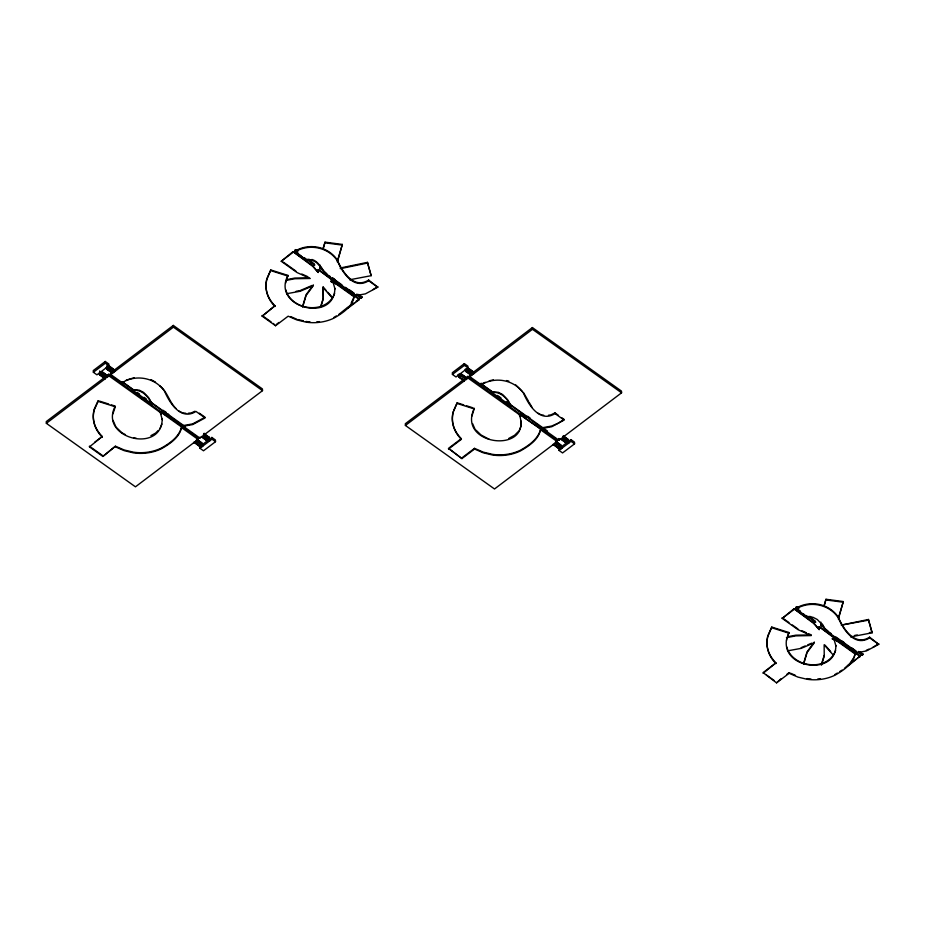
<?xml version="1.0" encoding="UTF-8"?>
<svg xmlns="http://www.w3.org/2000/svg" width="925" height="925" viewBox="0 0 925 925"><rect width="100%" height="100%" fill="white"/><g stroke="black" fill="none" stroke-linecap="round" stroke-linejoin="round"><path stroke-width="1.39" d="M162.222 419.002C161.621 454.256 98.351 438.242 115.255 406.11L111.301 404.849M334.908 288.299C334.307 323.553 271.037 307.539 287.952 275.407L270.794 269.961L266.863 278.622A48.193 35.358 -3.3 0 0 274.956 305.77L262.157 316.177L275.558 325.727L288.172 316.177L296.879 319.946L306.048 322.143A36.595 26.848 -3.3 0 0 333.948 318.131C342.516 313.251 352.448 306.707 354.31 296.312L332.734 280.946L333.775 283.721M521.284 421.153L521.041 426.194L519.468 429.743M835.876 645.407C836.131 675.874 781.741 669.053 786.504 639.638M98.721 373.469L105.577 378.475L104.883 378.788L99.472 374.625L102.27 371.827L107.427 375.504L107.497 376.81L106.826 377.527L99.796 372.648L99.703 370.937M99.761 371.966L101.577 373.92L102.27 371.827M104.883 378.788L104.802 377.481M107.08 369.549L107.774 369.237L112.931 372.914L112.237 373.226L106.826 369.063L109.612 366.265L115.035 370.428L114.18 371.966L107.15 367.086L107.057 365.363M107.774 369.237L109.693 367.56L109.612 366.265M112.237 373.226L112.156 371.919M201.118 444.74L195.938 441.052L196.782 439.514L201.962 443.202L201.026 444.809L202.806 446.081L202.714 444.358M210.056 438.797L210.16 440.52L203.292 435.49L203.882 433.455L209.062 437.155L208.472 439.178M458.777 377.261L459.471 376.949L464.639 380.626L463.945 380.938L458.522 376.776L461.321 373.978L466.489 377.654L466.558 378.961L465.888 379.678L458.823 374.116L460.638 376.07M460.731 376.001L461.321 373.978M463.945 380.938L463.864 379.632M465.09 369.364L471.981 375.064L471.299 375.377L466.131 371.7L466.061 370.393M466.131 371.7L468.929 368.902L466.732 369.676M471.299 375.377L471.218 374.07M468.085 370.439L473.242 374.116L473.912 373.399L473.831 372.093L468.674 368.416M560.168 446.891L555 443.202L555.844 441.664L561.024 445.353L560.087 446.96L561.868 448.232L561.764 446.509M558.966 447.087L558.226 448.151L558.145 446.844M567.522 441.329L562.354 437.641L563.198 436.103L568.378 439.791L567.441 441.398L569.222 442.659L569.118 440.947M566.32 441.526L565.58 442.589L565.499 441.283M555.925 442.497L557.104 440.716M302.591 306.441L306.059 294.751L313.367 284.9M302.637 307.135L306.106 295.433L313.402 285.582L300.22 291.248L286.553 293.745M337.336 261.324L342.342 244.42L325.033 242.153L323.022 248.663M337.371 262.006L342.342 244.42M803.559 663.56L807.028 651.859L814.335 642.019M803.605 664.243L807.074 652.553L814.37 642.702L801.189 648.356L787.522 650.865M838.686 617.137L842.929 602.846M838.351 619.126L843.311 601.539L826.002 599.273L823.99 605.782M323.056 249.345L325.033 242.153M320.802 306.106L323.23 298.289L323.126 286.993L325.947 290.161M320.848 306.788L323.264 298.972L323.126 286.993M824.025 606.465L826.002 599.273M821.77 663.213L824.198 655.409M821.412 665.202L824.233 656.091L824.14 644.794L832.581 654.31M112.885 413.914L115.301 406.792L98.142 401.346L98.108 400.664L94.177 409.324A48.193 35.358 -3.3 0 0 102.27 436.484L89.471 446.879L102.872 456.441L115.452 446.197L124.147 449.966L133.327 452.152A36.595 26.848 -3.3 0 0 161.216 448.139C169.795 443.376 178.953 437.028 181.624 427.026L160.048 411.648L161.089 414.423M285.571 283.212L287.952 275.407M471.947 416.065L474.317 408.26C456.048 446.289 533.898 454.626 519.11 413.799L540.674 429.177C538.824 439.56 528.88 446.104 520.324 450.984A36.595 26.848 -3.3 0 1 492.424 454.996L483.243 452.799L474.548 449.03L461.933 458.592L448.486 448.347L461.933 458.592M786.909 638.447L788.921 632.515L771.762 627.069L767.831 635.729A48.193 35.358 -3.3 0 0 775.925 662.89M786.551 640.32L788.921 632.515M181.624 427.026C179.762 437.409 169.818 443.954 161.262 448.833A36.595 26.848 -3.3 0 1 133.362 452.845L124.193 450.648L115.486 446.891M354.31 296.312L351.246 302.891M540.674 429.177C538.015 439.167 528.846 445.526 520.278 450.29A36.595 26.848 -3.3 0 1 492.377 454.314L483.208 452.117L474.513 448.347L461.887 457.898M854.191 656.588L854.908 654.484M834.743 640.84L833.702 638.053L855.278 653.432C853.417 663.815 843.484 670.371 834.917 675.238A36.595 26.848 -3.3 0 1 807.016 679.262L797.847 677.065L789.152 673.296L776.526 682.847L763.09 672.614L775.925 662.89L763.125 673.296M159.898 428.784L161.979 424.043M334.665 293.341C326.733 314.916 291.525 310.881 285.698 289.641M835.633 650.46C827.702 672.036 792.494 668 786.666 646.76M98.142 401.346L94.211 410.006A48.193 35.358 -3.3 0 0 102.305 437.167M270.794 269.961L266.909 279.304A48.193 35.358 -3.3 0 0 274.991 306.464M453.793 410.238L457.158 402.814L463.76 404.907M457.158 402.814L453.273 412.157A48.193 35.358 -3.3 0 0 461.367 439.317L448.533 449.03M771.762 627.069L767.877 636.423A48.193 35.358 -3.3 0 0 775.971 663.583M853.821 657.652L849.786 663.549L844.456 668.37M158.152 430.518L155.539 433.131L150.914 435.64M518.948 430.934L514.601 435.282L508.808 438.415M348.817 306.429L338.77 314.454M105.277 361.467L93.263 370.567L93.367 372.278L96.928 374.822L108.942 365.722L108.849 364.011L105.277 361.467L105.381 363.19L108.942 365.722M93.367 372.278L105.381 363.19M104.34 377.631L46.25 421.592L46.354 423.315L135.455 486.828L194.689 442.011L201.731 446.891L202.772 445.387L200.991 444.127M159.389 411.671L161.424 411.637L161.459 412.319L108.884 374.186L106.733 375.816L107.427 375.504M109.959 367.306L114.087 370.254L173.31 325.427L262.423 388.939L262.515 390.662L203.292 435.49M46.354 423.315L105.577 378.475M106.826 377.527L108.988 375.897L108.884 374.186M122.331 381.852L132.957 389.703L139.247 390.165L143.56 392.385L148.636 397.646L151.712 403.069L183.312 426.252L192.701 424.575L205.096 417.938L195.996 411.44C181.023 420.991 169.68 403.184 164.592 391.287C155.227 377.608 136.091 374.047 122.169 382.661L110.78 374.544L112.931 372.914M114.18 371.966L173.414 327.138L173.31 325.427M293.017 251.635L312.823 266.423L318.2 272.47L312.789 265.729L293.017 251.635L281.235 261.278L297.064 272.563L310.268 278.483L294.89 278.749L286.808 280.287M297.942 251.242L295.676 249.623L294.809 250.282L298.336 253.462M281.235 261.278L293.052 252.328M294.844 250.964L295.676 249.623M94.778 442.15L102.27 436.484M262.157 316.177L274.956 305.782M102.872 456.441L115.452 446.197M276.668 324.178L278.957 322.443M349.627 306.221L353.928 302.961M356.079 301.33L359.305 298.891L339.463 284.75L331.058 280.98L331.104 281.674L339.498 285.432L359.339 299.584L347.522 308.534L347.476 307.84M361.964 296.879L361.143 298.22L361.964 296.879L358.553 294.451M197.06 439.306L198.042 438.566M195.938 441.052L198.089 439.421L197.996 437.71L161.424 411.637M183.312 426.252L199.881 438.068L202.032 436.438L209.085 441.329L210.125 439.826L208.333 438.554M199.95 445.619L199.164 446L193.996 442.312L194.689 442.011M207.212 440.127L206.518 440.439L201.338 436.75L202.032 436.438M211.86 437.444L199.835 446.532L199.939 448.255L203.5 450.787L215.513 441.699L215.421 439.976L211.86 437.444L211.952 439.155L215.513 441.699M199.939 448.255L211.952 439.155M464.338 363.618L452.325 372.717L452.429 374.428L455.99 376.972L468.004 367.873L467.9 366.161L464.338 363.618L464.442 365.34L468.004 367.873M452.429 374.428L464.442 365.34M459.471 376.949L460.604 375.388M467.958 369.815L467.992 370.509L466.165 368.543L467.958 369.815L466.917 371.318M463.402 379.782L405.312 423.743L405.404 425.454L494.517 488.978L553.751 444.162L558.92 447.839M460.627 374.29L465.795 377.967L467.946 376.336L520.521 414.469L520.474 413.787L518.451 413.822M467.981 368.717L473.137 372.405L532.372 327.566L621.473 391.09L621.577 392.813L562.354 437.641M405.404 425.454L464.639 380.626M465.888 379.678L468.038 378.047L467.946 376.336M485.278 382.291L481.185 384.129L492.019 391.853L498.309 392.316L502.622 394.524L507.698 399.797L510.773 405.219L542.374 428.402L551.762 426.726L564.146 420.077L555.046 413.591C540.084 423.141 528.742 405.335 523.654 393.437C514.288 379.759 495.153 376.197 481.231 384.812L469.831 376.695L471.981 375.064M473.242 374.116L532.465 329.288L532.372 327.566M449.562 447.538L461.321 438.635A48.193 35.358 -3.3 0 1 453.227 411.475M558.897 439.352L559.879 438.612M555 443.202L557.151 441.572L557.047 439.861L523.469 417.21M542.374 428.402L558.943 440.219L561.093 438.589L568.147 443.48L569.176 441.977L567.395 440.705M560.689 447.33L567.002 442.555M568.043 441.757L570.91 439.595L574.471 442.127L574.575 443.85L562.562 452.938L559.001 450.406L558.897 448.683M559.001 450.406L571.014 441.306L570.91 439.595M786.435 637.66L795.858 635.868L811.237 635.591L798.032 629.682L782.203 618.397L793.985 608.754L813.757 622.849L819.168 629.59L813.803 623.543L793.985 608.754M798.911 608.361L796.645 606.742L795.778 607.401L800.472 611.402M782.203 618.397L794.02 609.436M795.824 608.083L796.645 606.742M781.082 678.684L776.526 682.847M786.817 674.348L789.106 672.614L789.152 673.296M849.52 664.15L855.972 659.259M858.122 657.64L860.273 656.01L840.432 641.857L834.431 639.175M862.933 653.998L862.112 655.339L862.933 653.998L859.522 651.57M860.273 656.01L848.491 665.642L848.445 664.959M294.821 251.276C308.742 242.651 327.878 246.223 337.243 259.902C342.331 271.788 353.674 289.594 368.636 280.055L377.782 287.224L365.387 293.873L355.998 295.549L324.444 273.048L321.368 267.626L316.281 262.365L311.968 260.145L305.689 259.682L294.821 251.276L305.689 259.682M294.855 251.958C308.777 243.344 327.924 246.906 337.278 260.584C342.366 272.482 353.708 290.288 368.682 280.738L377.782 287.224M373.018 289.571L377.747 286.542M795.789 608.396C809.71 599.77 828.846 603.331 838.212 617.01C843.299 628.907 854.642 646.714 869.604 637.175L878.75 644.343L866.355 650.98L856.966 652.668L825.412 630.168L822.337 624.745L817.249 619.472L812.936 617.264L806.658 616.802L795.789 608.396L800.113 611.483M795.824 609.078C809.745 600.452 828.893 604.025 838.247 617.703C843.334 629.601 854.688 647.407 869.65 637.857L878.75 644.343M872.795 647.442L878.715 643.661M333.913 317.437L336.342 315.945M834.882 674.556L837.31 673.065M839.738 671.573L842.178 670.082M191.706 412.747L194.886 411.255M551.82 414.4L555.012 412.908L558.423 415.337M99.727 375.111L100.467 374.047M114.087 370.254L114.781 369.942M208.368 437.456L209.062 437.155M201.014 443.029L201.962 443.202M473.137 372.405L473.831 372.093M465.795 377.967L466.489 377.654M561.093 438.589L560.4 438.889L565.58 442.589M553.751 444.162L553.058 444.462L558.226 448.151M567.43 439.606L568.378 439.791M560.076 445.179L561.024 445.353M126.216 380.14L134.298 377.701M866.32 650.298L868.91 649.153M340.261 267.996L367.502 262.353L371.156 275.685L349.627 279.789M340.308 268.678L367.537 263.047L367.502 262.353M300.186 290.554L312.049 285.467M841.23 625.115L868.471 619.472L872.125 632.804L850.595 636.909M801.154 647.673L805.108 645.974M807.745 644.841L811.699 643.153M489.233 380.822L493.36 379.851M286.773 279.604L294.844 278.055L308.834 277.812M787.742 636.712L795.812 635.174L811.202 634.908L808.797 633.833M854.584 635.452L857.278 634.932M869.396 632.631L872.078 632.11M296.081 291.306L298.821 290.808M843.912 624.664L868.506 620.155L868.471 619.472M188.203 413.278L190.538 412.932M548.421 415.256L550.757 414.897M132.957 389.703L133.003 390.385C141.652 389.032 148.439 396.582 151.758 403.751L151.712 403.069M492.019 391.853L492.054 392.535C500.714 391.171 507.501 398.733 510.808 405.902L510.773 405.219M358.495 294.809L355.963 294.867L355.998 295.549M183.277 425.569L192.666 423.881L205.049 417.244L199.361 413.186M542.327 427.72L551.716 426.032L558.203 423.188L564.111 419.395L561.833 417.776M331.058 280.98L334.11 280.934L334.145 281.616L331.104 281.674M819.168 629.59L819.099 626.653L835.078 638.042L835.113 638.736L832.072 638.782L834.466 639.857M325.068 242.836L342.389 245.113M826.048 599.955L843.357 602.233M541.368 414.909L543.727 415.256M183.485 412.932L185.844 413.278M133.894 437.883L136.368 438.346M298.151 319.576L303.388 320.825M506.495 380.545L508.842 381.112M270.828 270.643L287.987 276.089M466.397 405.74L472.999 407.844M457.204 403.497L474.363 408.942M99.426 401.08L108.664 404.017M771.797 627.763L788.956 633.209M290.623 316.57L296.833 319.264M790.355 673.146L795.327 675.296M301.828 274.031L307.828 276.714M530.06 418.007L527.62 416.25M521.029 415.452L525.874 418.285M836.871 640.933L840.467 642.551L860.319 656.692M801.593 630.607L806.403 632.758M164.373 414.377L166.778 415.452M538.072 413.221L540.269 414.342M179.011 411.07L182.306 412.758M311.933 259.463C320.848 262.11 322.154 272.887 330.248 276.529M489.244 439.329L480.965 434.935L476.005 430.125M125.453 434.669L121.903 432.784L115.949 427.015L113.012 420.343M150.937 379.597L155.527 382.129M532.465 329.288L621.577 392.813M563.984 436.346L568.123 439.306M571.014 441.306L574.575 443.85M468.929 368.902L474.086 372.578M563.29 436.658L566.389 438.866M468.755 369.711L473.912 373.399M563.013 436.912L568.193 440.601M309.251 259.301L314.627 265.059L304.152 257.601M810.219 616.42L815.596 622.178L806.288 615.541M465.876 371.203L471.045 374.891M561.186 439.144L565.325 442.092M308.164 259.185L314.627 265.059M357.455 294.323L361.999 297.572M809.132 616.304L815.596 622.178M858.423 651.443L862.967 654.68M307.609 259.405L314.581 264.377M356.426 294.208L359.929 296.705M808.577 616.513L815.549 621.496M319.923 268.181L326.814 273.754M332.514 277.824L334.804 279.442M349.465 289.907L354.136 293.225M356.472 294.89L361.143 298.22M482.387 384.65L492.852 392.119M497.5 395.426L500.992 397.923M506.333 401.728L508.611 403.346M510.901 404.977L547.507 431.073M820.891 625.3L827.782 630.862M842.259 641.187L844.594 642.852M851.601 647.847L856.272 651.177M858.608 652.842L862.112 655.339M332.584 278.194L341.938 284.865M345.441 287.363L353.627 293.19M803.362 613.795L806.658 616.802M822.29 624.051L825.366 629.486L831.217 633.648M835.888 636.978L842.906 641.973M845.242 643.65L854.596 650.31M492.054 392.535L510.808 405.902M318.2 272.47L318.131 269.545L334.11 280.934M520.474 413.787L525.828 417.603M334.145 281.616L318.131 269.545M835.113 638.736L819.099 626.653M332.78 281.628L354.344 297.006M468.038 378.047L519.145 414.481L520.151 416.574M540.72 429.859L557.151 441.572M833.749 638.747L855.313 654.114M556.63 441.919L560.77 444.867M461.575 374.463L466.732 378.14M555.937 442.219L559.035 444.439M461.402 375.284L466.558 378.961M555.671 442.474L560.839 446.174M560.041 446.266L561.822 447.538L560.793 449.041L559.012 447.769M459.528 376.197L457.736 374.926L459.563 376.88M458.522 376.776L463.691 380.453M553.832 444.717L557.972 447.665M283.455 262.203L295.896 271.071M782.157 617.703L788.944 622.548M792.343 624.965L797.997 629M262.122 315.494L271.048 321.865M273.28 323.449L275.558 325.727M766.432 674.996L774.26 680.569M173.414 327.138L262.515 390.662M109.867 366.751L115.035 370.428M204.136 433.952L209.316 437.641M109.693 367.56L114.85 371.249M203.963 434.762L209.131 438.45M107.115 366.392L108.93 368.358M106.074 367.896L107.855 369.167L107.82 368.485M106.826 369.063L111.983 372.74M202.124 436.993L206.518 440.439M164.28 411.047L166.431 412.573M122.158 381.678L133.79 389.968M137.282 392.454L139.606 394.108M144.069 397.288L146.208 398.814M151.839 402.826L184.954 426.437M133.003 390.385L151.758 403.751M108.988 375.897L160.094 412.33M181.658 427.708L198.089 439.421M197.568 439.768L201.708 442.717M102.513 372.312L107.682 375.989M101.577 372.139L105.704 375.076M102.34 373.133L107.497 376.81M196.609 440.335L201.789 444.023M99.472 374.625L104.629 378.302M194.782 442.566L199.164 446M102.837 455.748L89.436 446.197L89.471 446.879M515.734 384.916L522.625 391.772M159.632 385.702C167.425 391.506 169.113 401.959 175.993 408.48M825.031 645.164L830.662 651.501M327.82 292.277L331.566 296.497M323.172 287.675L331.613 297.191M140.103 396.443L142.785 399.461M529.088 402.259L532.176 407.601M523.608 392.755L528.464 401.196M833.702 638.053L835.923 646.101M332.734 280.946L334.954 288.982M160.048 411.648L162.268 419.684M472.559 423.604L475.011 429.165M868.506 620.155L872.125 632.804M367.537 263.047L371.156 275.685M869.604 637.175L869.65 637.857M856.932 651.975L856.966 652.668M840.432 641.857L840.467 642.551M825.366 629.486L825.412 630.168M813.757 622.849L813.803 623.543M558.839 438.496L558.943 440.219M555.012 412.908L555.046 413.591M519.11 413.799L519.145 414.481M481.185 383.135L481.22 383.829M481.185 384.129L481.231 384.812M474.513 448.347L474.548 449.03M469.738 374.983L469.831 376.695M461.321 438.635L461.367 439.317M368.636 280.055L368.682 280.738M359.305 298.891L359.339 299.584M339.463 284.75L339.498 285.432M324.397 272.366L324.444 273.048M312.789 265.729L312.823 266.423M199.835 437.201L199.881 438.068M168.57 414.099L168.604 414.782M163.216 410.284L163.251 410.966M122.135 381.979L122.169 382.661M110.676 372.833L110.78 374.544M820.868 622.086L820.926 625.982M319.9 264.966L319.958 268.874M204.321 433.351A2.532 1.272 -54.5 0 1 204.217 434.785M193.753 442.705A2.532 1.272 -54.5 0 1 193.556 442.428M319.483 321.623A36.595 26.848 -3.3 0 1 316.766 321.877M310.002 321.888A36.595 26.848 -3.3 0 1 306.013 321.461M563.464 435.895A2.532 1.272 -54.5 0 1 563.279 436.935M552.815 444.856A2.532 1.272 -54.5 0 1 552.618 444.578M820.452 678.73A36.595 26.848 -3.3 0 1 817.735 678.996M810.971 679.008A36.595 26.848 -3.3 0 1 806.982 678.568"/></g></svg>
